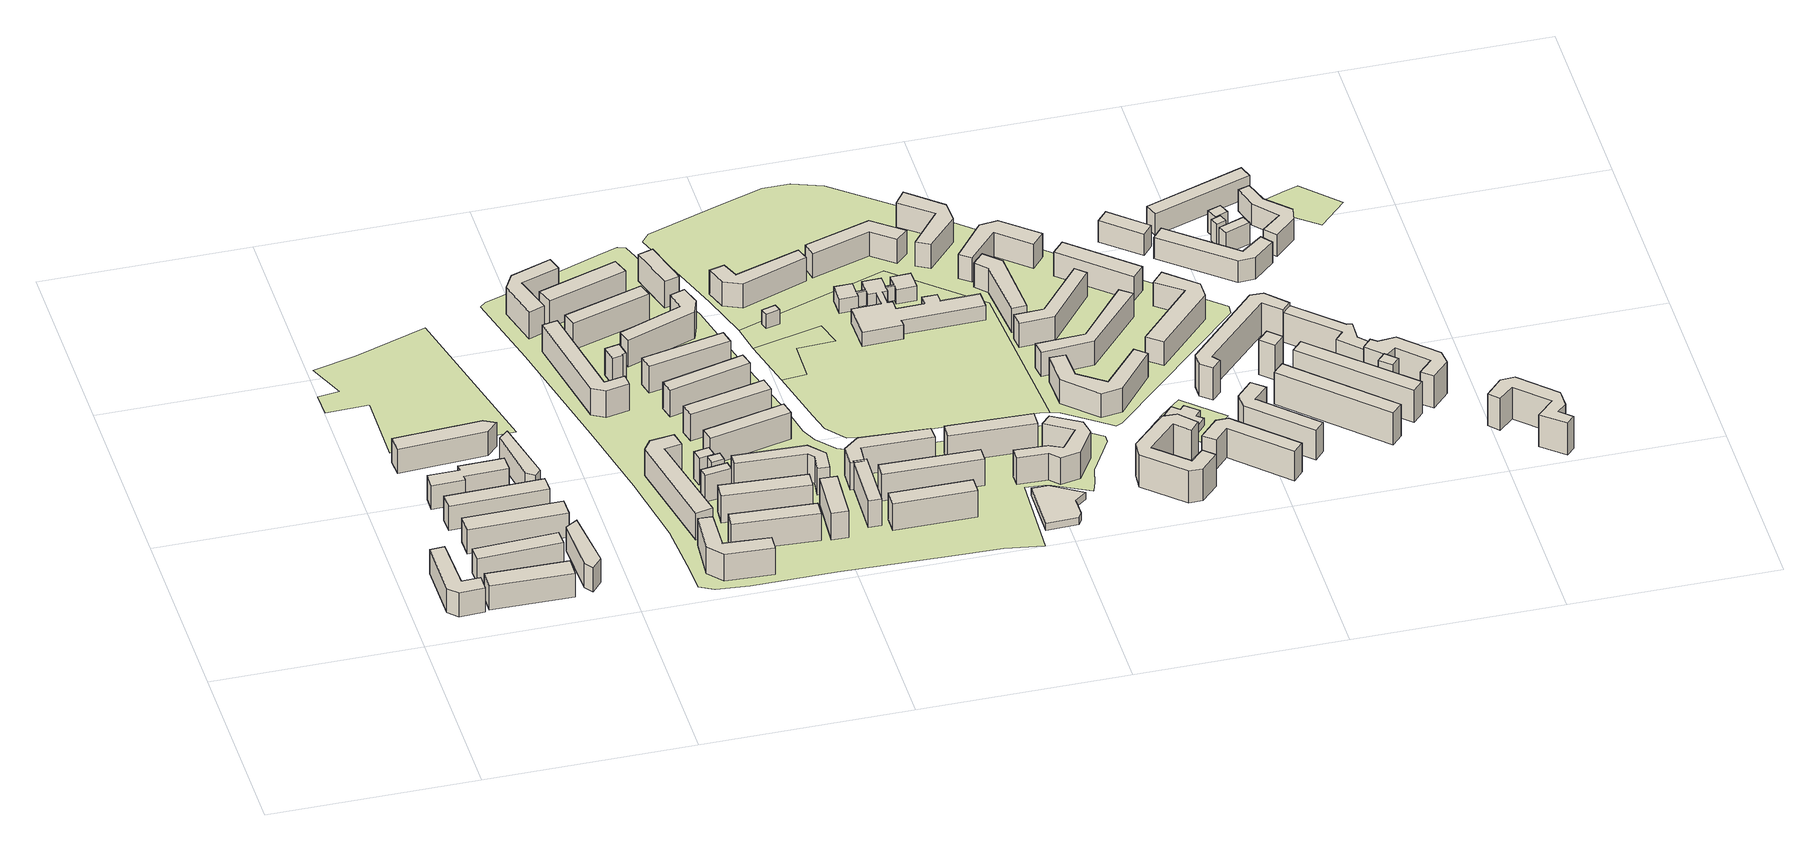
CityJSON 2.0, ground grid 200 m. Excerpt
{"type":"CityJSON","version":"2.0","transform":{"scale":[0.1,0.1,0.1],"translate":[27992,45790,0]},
"CityObjects":{
"building1":{"type":"Building","attributes":{"class":"1000","function":"1000","usage":"1000","roofType":"1000","measuredHeight":27,"storeysAboveGround":9,"storeysBelowGround":0,"landuse":"residential"},"geometry":[{"type":"Solid","lod":"1","boundaries":[[[[0,1,2,3]],[[3,2,4,5]],[[5,4,6,7]],[[7,6,8,9]],[[9,8,10,11]],[[11,10,12,13]],[[13,12,1,0]],[[3,5,7,9,11,13,0]],[[1,12,10,8,6,4,2]]]]}]},
"building2":{"type":"Building","attributes":{"class":"1000","function":"1000","usage":"1000","roofType":"1000","measuredHeight":27,"storeysAboveGround":9,"storeysBelowGround":0,"landuse":"residential"},"geometry":[{"type":"Solid","lod":"1","boundaries":[[[[14,15,16,17]],[[17,16,18,19]],[[19,18,20,21]],[[21,20,15,14]],[[17,19,21,14]],[[15,20,18,16]]]]}]},
"building3":{"type":"Building","attributes":{"class":"1000","function":"1000","usage":"1000","roofType":"1000","measuredHeight":27,"storeysAboveGround":9,"storeysBelowGround":0,"landuse":"residential"},"geometry":[{"type":"Solid","lod":"1","boundaries":[[[[22,23,24,25]],[[25,24,26,27]],[[27,26,28,29]],[[29,28,23,22]],[[25,27,29,22]],[[23,28,26,24]]]]}]},
"building4":{"type":"Building","attributes":{"class":"1000","function":"1000","usage":"1000","roofType":"1000","measuredHeight":27,"storeysAboveGround":9,"storeysBelowGround":0,"landuse":"residential"},"geometry":[{"type":"Solid","lod":"1","boundaries":[[[[30,31,32,33]],[[33,32,34,35]],[[35,34,36,37]],[[37,36,38,39]],[[39,38,40,41]],[[41,40,42,43]],[[43,42,44,45]],[[45,44,31,30]],[[33,35,37,39,41,43,45,30]],[[31,44,42,40,38,36,34,32]]]]}]},
"building5":{"type":"Building","attributes":{"class":"1000","function":"1000","usage":"1000","roofType":"1000","measuredHeight":27,"storeysAboveGround":9,"storeysBelowGround":0,"landuse":"residential"},"geometry":[{"type":"Solid","lod":"1","boundaries":[[[[46,47,48,49]],[[49,48,50,51]],[[51,50,52,53]],[[53,52,47,46]],[[49,51,53,46]],[[47,52,50,48]]]]}]},
"building6":{"type":"Building","attributes":{"class":"1000","function":"1000","usage":"1000","roofType":"1000","measuredHeight":27,"storeysAboveGround":9,"storeysBelowGround":0,"landuse":"residential"},"geometry":[{"type":"Solid","lod":"1","boundaries":[[[[54,55,56,57]],[[57,56,58,59]],[[59,58,60,61]],[[61,60,55,54]],[[57,59,61,54]],[[55,60,58,56]]]]}]},
"building7":{"type":"Building","attributes":{"class":"1000","function":"1000","usage":"1000","roofType":"1000","measuredHeight":27,"storeysAboveGround":9,"storeysBelowGround":0,"landuse":"residential"},"geometry":[{"type":"Solid","lod":"1","boundaries":[[[[62,63,64,65]],[[65,64,66,67]],[[67,66,68,69]],[[69,68,70,71]],[[71,70,63,62]],[[65,67,69,71,62]],[[63,70,68,66,64]]]]}]},
"building8":{"type":"Building","attributes":{"class":"1000","function":"1000","usage":"1000","roofType":"1000","measuredHeight":27,"storeysAboveGround":9,"storeysBelowGround":0,"landuse":"residential"},"geometry":[{"type":"Solid","lod":"1","boundaries":[[[[72,73,74,75]],[[75,74,76,77]],[[77,76,78,79]],[[79,78,80,81]],[[81,80,73,72]],[[75,77,79,81,72]],[[73,80,78,76,74]]]]}]},
"building9":{"type":"Building","attributes":{"class":"1000","function":"1000","usage":"1000","roofType":"1000","measuredHeight":27,"storeysAboveGround":9,"storeysBelowGround":0,"landuse":"residential"},"geometry":[{"type":"Solid","lod":"1","boundaries":[[[[82,83,84,85]],[[85,84,86,87]],[[87,86,88,89]],[[89,88,90,91]],[[91,90,83,82]],[[85,87,89,91,82]],[[83,90,88,86,84]]]]}]},
"building10":{"type":"Building","attributes":{"class":"1000","function":"1000","usage":"1000","roofType":"1000","measuredHeight":30,"storeysAboveGround":10,"storeysBelowGround":0,"landuse":"residential"},"geometry":[{"type":"Solid","lod":"1","boundaries":[[[[92,93,94,95]],[[95,94,96,97]],[[97,96,98,99]],[[99,98,100,101]],[[101,100,102,103]],[[103,102,104,105]],[[105,104,93,92]],[[95,97,99,101,103,105,92]],[[93,104,102,100,98,96,94]]]]}]},
"building11":{"type":"Building","attributes":{"class":"1000","function":"1000","usage":"1000","roofType":"1000","measuredHeight":30,"storeysAboveGround":10,"storeysBelowGround":0,"landuse":"residential"},"geometry":[{"type":"Solid","lod":"1","boundaries":[[[[106,107,108,109]],[[109,108,110,111]],[[111,110,112,113]],[[113,112,114,115]],[[115,114,116,117]],[[117,116,118,119]],[[119,118,107,106]],[[109,111,113,115,117,119,106]],[[107,118,116,114,112,110,108]]]]}]},
"building12":{"type":"Building","attributes":{"class":"1000","function":"1000","usage":"1000","roofType":"1000","measuredHeight":30,"storeysAboveGround":10,"storeysBelowGround":0,"landuse":"residential"},"geometry":[{"type":"Solid","lod":"1","boundaries":[[[[120,121,122,123]],[[123,122,124,125]],[[125,124,126,127]],[[127,126,128,129]],[[129,128,130,131]],[[131,130,132,133]],[[133,132,121,120]],[[123,125,127,129,131,133,120]],[[121,132,130,128,126,124,122]]]]}]},
"building13":{"type":"Building","attributes":{"class":"1000","function":"1000","usage":"1000","roofType":"1000","measuredHeight":30,"storeysAboveGround":10,"storeysBelowGround":0,"landuse":"residential"},"geometry":[{"type":"Solid","lod":"1","boundaries":[[[[134,135,136,137]],[[137,136,138,139]],[[139,138,140,141]],[[141,140,135,134]],[[137,139,141,134]],[[135,140,138,136]]]]}]},
"building14":{"type":"Building","attributes":{"class":"1000","function":"1000","usage":"1000","roofType":"1000","measuredHeight":30,"storeysAboveGround":10,"storeysBelowGround":0,"landuse":"residential"},"geometry":[{"type":"Solid","lod":"1","boundaries":[[[[142,143,144,145]],[[145,144,146,147]],[[147,146,148,149]],[[149,148,150,151]],[[151,150,152,153]],[[153,152,154,155]],[[155,154,143,142]],[[145,147,149,151,153,155,142]],[[143,154,152,150,148,146,144]]]]}]},
"building15":{"type":"Building","attributes":{"class":"1000","function":"1000","usage":"1000","roofType":"1000","measuredHeight":30,"storeysAboveGround":10,"storeysBelowGround":0,"landuse":"residential"},"geometry":[{"type":"Solid","lod":"1","boundaries":[[[[156,157,158,159]],[[159,158,160,161]],[[161,160,162,163]],[[163,162,157,156]],[[159,161,163,156]],[[157,162,160,158]]]]}]},
"building16":{"type":"Building","attributes":{"class":"1000","function":"1000","usage":"1000","roofType":"1000","measuredHeight":30,"storeysAboveGround":10,"storeysBelowGround":0,"landuse":"residential"},"geometry":[{"type":"Solid","lod":"1","boundaries":[[[[164,165,166,167]],[[167,166,168,169]],[[169,168,170,171]],[[171,170,165,164]],[[167,169,171,164]],[[165,170,168,166]]]]}]},
"building17":{"type":"Building","attributes":{"class":"1000","function":"1000","usage":"1000","roofType":"1000","measuredHeight":30,"storeysAboveGround":10,"storeysBelowGround":0,"landuse":"residential"},"geometry":[{"type":"Solid","lod":"1","boundaries":[[[[172,173,174,175]],[[175,174,176,177]],[[177,176,178,179]],[[179,178,173,172]],[[175,177,179,172]],[[173,178,176,174]]]]}]},
"building18":{"type":"Building","attributes":{"class":"1000","function":"1000","usage":"1000","roofType":"1000","measuredHeight":30,"storeysAboveGround":10,"storeysBelowGround":0,"landuse":"residential"},"geometry":[{"type":"Solid","lod":"1","boundaries":[[[[180,181,182,183]],[[183,182,184,185]],[[185,184,186,187]],[[187,186,188,189]],[[189,188,190,191]],[[191,190,181,180]],[[183,185,187,189,191,180]],[[181,190,188,186,184,182]]]]}]},
"building19":{"type":"Building","attributes":{"class":"1000","function":"1000","usage":"1000","roofType":"1000","measuredHeight":30,"storeysAboveGround":10,"storeysBelowGround":0,"landuse":"residential"},"geometry":[{"type":"Solid","lod":"1","boundaries":[[[[192,193,194,195]],[[195,194,196,197]],[[197,196,198,199]],[[199,198,193,192]],[[195,197,199,192]],[[193,198,196,194]]]]}]},
"building20":{"type":"Building","attributes":{"class":"1000","function":"1000","usage":"1000","roofType":"1000","measuredHeight":30,"storeysAboveGround":10,"storeysBelowGround":0,"landuse":"residential"},"geometry":[{"type":"Solid","lod":"1","boundaries":[[[[200,201,202,203]],[[203,202,204,205]],[[205,204,206,207]],[[207,206,201,200]],[[203,205,207,200]],[[201,206,204,202]]]]}]},
"building21":{"type":"Building","attributes":{"class":"1000","function":"1000","usage":"1000","roofType":"1000","measuredHeight":30,"storeysAboveGround":10,"storeysBelowGround":0,"landuse":"residential"},"geometry":[{"type":"Solid","lod":"1","boundaries":[[[[208,209,210,211]],[[211,210,212,213]],[[213,212,214,215]],[[215,214,209,208]],[[211,213,215,208]],[[209,214,212,210]]]]}]},
"building22":{"type":"Building","attributes":{"class":"1000","function":"1000","usage":"1000","roofType":"1000","measuredHeight":30,"storeysAboveGround":10,"storeysBelowGround":0,"landuse":"residential"},"geometry":[{"type":"Solid","lod":"1","boundaries":[[[[216,217,218,219]],[[219,218,220,221]],[[221,220,222,223]],[[223,222,224,225]],[[225,224,226,227]],[[227,226,228,229]],[[229,228,230,231]],[[231,230,217,216]],[[219,221,223,225,227,229,231,216]],[[217,230,228,226,224,222,220,218]]]]}]},
"building23":{"type":"Building","attributes":{"class":"1000","function":"1000","usage":"1000","roofType":"1000","measuredHeight":30,"storeysAboveGround":10,"storeysBelowGround":0,"landuse":"residential"},"geometry":[{"type":"Solid","lod":"1","boundaries":[[[[232,233,234,235]],[[235,234,236,237]],[[237,236,238,239]],[[239,238,233,232]],[[235,237,239,232]],[[233,238,236,234]]]]}]},
"building24":{"type":"Building","attributes":{"class":"1000","function":"1000","usage":"1000","roofType":"1000","measuredHeight":30,"storeysAboveGround":10,"storeysBelowGround":0,"landuse":"residential"},"geometry":[{"type":"Solid","lod":"1","boundaries":[[[[240,241,242,243]],[[243,242,244,245]],[[245,244,246,247]],[[247,246,241,240]],[[243,245,247,240]],[[241,246,244,242]]]]}]},
"building25":{"type":"Building","attributes":{"class":"1000","function":"1000","usage":"1000","roofType":"1000","measuredHeight":30,"storeysAboveGround":10,"storeysBelowGround":0,"landuse":"residential"},"geometry":[{"type":"Solid","lod":"1","boundaries":[[[[248,249,250,251]],[[251,250,252,253]],[[253,252,254,255]],[[255,254,249,248]],[[251,253,255,248]],[[249,254,252,250]]]]}]},
"building26":{"type":"Building","attributes":{"class":"1000","function":"1000","usage":"1000","roofType":"1000","measuredHeight":30,"storeysAboveGround":10,"storeysBelowGround":0,"landuse":"residential"},"geometry":[{"type":"Solid","lod":"1","boundaries":[[[[256,257,258,259]],[[259,258,260,261]],[[261,260,262,263]],[[263,262,257,256]],[[259,261,263,256]],[[257,262,260,258]]]]}]},
"building27":{"type":"Building","attributes":{"class":"1000","function":"1000","usage":"1000","roofType":"1000","measuredHeight":30,"storeysAboveGround":10,"storeysBelowGround":0,"landuse":"residential"},"geometry":[{"type":"Solid","lod":"1","boundaries":[[[[264,265,266,267]],[[267,266,268,269]],[[269,268,270,271]],[[271,270,265,264]],[[267,269,271,264]],[[265,270,268,266]]]]}]},
"building28":{"type":"Building","attributes":{"class":"1000","function":"1000","usage":"1000","roofType":"1000","measuredHeight":30,"storeysAboveGround":10,"storeysBelowGround":0,"landuse":"residential"},"geometry":[{"type":"Solid","lod":"1","boundaries":[[[[272,273,274,275]],[[275,274,276,277]],[[277,276,278,279]],[[279,278,280,281]],[[281,280,282,283]],[[283,282,284,285]],[[285,284,273,272]],[[275,277,279,281,283,285,272]],[[273,284,282,280,278,276,274]]]]}]},
"building29":{"type":"Building","attributes":{"class":"1000","function":"1000","usage":"1000","roofType":"1000","measuredHeight":30,"storeysAboveGround":10,"storeysBelowGround":0,"landuse":"residential"},"geometry":[{"type":"Solid","lod":"1","boundaries":[[[[286,287,288,289]],[[289,288,290,291]],[[291,290,292,293]],[[293,292,287,286]],[[289,291,293,286]],[[287,292,290,288]]]]}]},
"building30":{"type":"Building","attributes":{"class":"1000","function":"1000","usage":"1000","roofType":"1000","measuredHeight":30,"storeysAboveGround":10,"storeysBelowGround":0,"landuse":"residential"},"geometry":[{"type":"Solid","lod":"1","boundaries":[[[[294,295,296,297]],[[297,296,298,299]],[[299,298,300,301]],[[301,300,295,294]],[[297,299,301,294]],[[295,300,298,296]]]]}]},
"building31":{"type":"Building","attributes":{"class":"1000","function":"1000","usage":"1000","roofType":"1000","measuredHeight":30,"storeysAboveGround":10,"storeysBelowGround":0,"landuse":"residential"},"geometry":[{"type":"Solid","lod":"1","boundaries":[[[[302,303,304,305]],[[305,304,306,307]],[[307,306,308,309]],[[309,308,303,302]],[[305,307,309,302]],[[303,308,306,304]]]]}]},
"building32":{"type":"Building","attributes":{"class":"1000","function":"1000","usage":"1000","roofType":"1000","measuredHeight":30,"storeysAboveGround":10,"storeysBelowGround":0,"landuse":"residential"},"geometry":[{"type":"Solid","lod":"1","boundaries":[[[[310,311,312,313]],[[313,312,314,315]],[[315,314,316,317]],[[317,316,318,319]],[[319,318,320,321]],[[321,320,322,323]],[[323,322,311,310]],[[313,315,317,319,321,323,310]],[[311,322,320,318,316,314,312]]]]}]},
"building33":{"type":"Building","attributes":{"class":"1000","function":"1000","usage":"1000","roofType":"1000","measuredHeight":30,"storeysAboveGround":10,"storeysBelowGround":0,"landuse":"residential"},"geometry":[{"type":"Solid","lod":"1","boundaries":[[[[324,325,326,327]],[[327,326,328,329]],[[329,328,330,331]],[[331,330,325,324]],[[327,329,331,324]],[[325,330,328,326]]]]}]},
"building34":{"type":"Building","attributes":{"class":"1100","function":"2070","usage":"2070","roofType":"1000","measuredHeight":16,"storeysAboveGround":4,"storeysBelowGround":0,"landuse":"education"},"geometry":[{"type":"Solid","lod":"1","boundaries":[[[[332,333,334,335]],[[335,334,336,337]],[[337,336,338,339]],[[339,338,333,332]],[[335,337,339,332]],[[333,338,336,334]]]]}]},
"building35":{"type":"Building","attributes":{"class":"1000","function":"1000","usage":"1000","roofType":"1000","measuredHeight":27,"storeysAboveGround":9,"storeysBelowGround":0,"landuse":"residential"},"geometry":[{"type":"Solid","lod":"1","boundaries":[[[[340,341,342,343]],[[343,342,344,345]],[[345,344,346,347]],[[347,346,348,349]],[[349,348,350,351]],[[351,350,352,353]],[[353,352,341,340]],[[343,345,347,349,351,353,340]],[[341,352,350,348,346,344,342]]]]}]},
"building36":{"type":"Building","attributes":{"class":"1000","function":"1000","usage":"1000","roofType":"1000","measuredHeight":30,"storeysAboveGround":10,"storeysBelowGround":0,"landuse":"residential"},"geometry":[{"type":"Solid","lod":"1","boundaries":[[[[354,355,356,357]],[[357,356,358,359]],[[359,358,360,361]],[[361,360,355,354]],[[357,359,361,354]],[[355,360,358,356]]]]}]},
"building37":{"type":"Building","attributes":{"class":"1020","function":"2700","usage":"2700","roofType":"1000","measuredHeight":8,"storeysAboveGround":2,"storeysBelowGround":0,"amenity":"community_centre","landuse":"civic"},"geometry":[{"type":"Solid","lod":"1","boundaries":[[[[362,363,364,365]],[[365,364,366,367]],[[367,366,368,369]],[[369,368,370,371]],[[371,370,372,373]],[[373,372,374,375]],[[375,374,363,362]],[[365,367,369,371,373,375,362]],[[363,374,372,370,368,366,364]]]]}]},
"building38":{"type":"Building","attributes":{"class":"1000","function":"1000","usage":"1000","roofType":"1000","measuredHeight":30,"storeysAboveGround":10,"storeysBelowGround":0,"landuse":"residential"},"geometry":[{"type":"Solid","lod":"1","boundaries":[[[[376,377,378,379]],[[379,378,380,381]],[[381,380,382,383]],[[383,382,384,385]],[[385,384,386,387]],[[387,386,388,389]],[[389,388,390,391]],[[391,390,392,393]],[[393,392,394,395]],[[395,394,396,397]],[[397,396,398,399]],[[399,398,377,376]],[[379,381,383,385,387,389,391,393,395,397,399,376]],[[377,398,396,394,392,390,388,386,384,382,380,378]]]]}]},
"building39":{"type":"Building","attributes":{"class":"1000","function":"1000","usage":"1000","roofType":"1000","measuredHeight":27,"storeysAboveGround":9,"storeysBelowGround":0,"landuse":"residential"},"geometry":[{"type":"Solid","lod":"1","boundaries":[[[[400,401,402,403]],[[403,402,404,405]],[[405,404,406,407]],[[407,406,408,409]],[[409,408,410,411]],[[411,410,401,400]],[[403,405,407,409,411,400]],[[401,410,408,406,404,402]]]]}]},
"building40":{"type":"Building","attributes":{"class":"1100","function":"2070","usage":"2070","roofType":"1000","measuredHeight":16,"storeysAboveGround":4,"storeysBelowGround":0,"landuse":"education"},"geometry":[{"type":"Solid","lod":"1","boundaries":[[[[412,413,414,415]],[[415,414,416,417]],[[417,416,418,419]],[[419,418,420,421]],[[421,420,422,423]],[[423,422,424,425]],[[425,424,426,427]],[[427,426,428,429]],[[429,428,430,431]],[[431,430,432,433]],[[433,432,434,435]],[[435,434,436,437]],[[437,436,438,439]],[[439,438,440,441]],[[441,440,442,443]],[[443,442,444,445]],[[445,444,446,447]],[[447,446,448,449]],[[449,448,450,451]],[[451,450,452,453]],[[453,452,454,455]],[[455,454,456,457]],[[457,456,458,459]],[[459,458,460,461]],[[461,460,462,463]],[[463,462,464,465]],[[465,464,466,467]],[[467,466,468,469]],[[469,468,470,471]],[[471,470,472,473]],[[473,472,474,475]],[[475,474,476,477]],[[477,476,478,479]],[[479,478,480,481]],[[481,480,482,483]],[[483,482,413,412]],[[415,417,419,421,423,425,427,429,431,433,435,437,439,441,443,445,447,449,451,453,455,457,459,461,463,465,467,469,471,473,475,477,479,481,483,412]],[[413,482,480,478,476,474,472,470,468,466,464,462,460,458,456,454,452,450,448,446,444,442,440,438,436,434,432,430,428,426,424,422,420,418,416,414]]]]}]},
"building41":{"type":"Building","attributes":{"class":"1000","function":"1000","usage":"1000","roofType":"1000","measuredHeight":27,"storeysAboveGround":9,"storeysBelowGround":0,"landuse":"residential"},"geometry":[{"type":"Solid","lod":"1","boundaries":[[[[484,485,486,487]],[[487,486,488,489]],[[489,488,490,491]],[[491,490,492,493]],[[493,492,494,495]],[[495,494,496,497]],[[497,496,485,484]],[[487,489,491,493,495,497,484]],[[485,496,494,492,490,488,486]]]]}]},
"building42":{"type":"Building","attributes":{"class":"1000","function":"1000","usage":"1000","roofType":"1000","measuredHeight":27,"storeysAboveGround":9,"storeysBelowGround":0,"landuse":"residential"},"geometry":[{"type":"Solid","lod":"1","boundaries":[[[[498,499,500,501]],[[501,500,502,503]],[[503,502,504,505]],[[505,504,506,507]],[[507,506,508,509]],[[509,508,499,498]],[[501,503,505,507,509,498]],[[499,508,506,504,502,500]]]]}]},
"building43":{"type":"Building","attributes":{"class":"1000","function":"1000","usage":"1000","roofType":"1000","measuredHeight":36,"storeysAboveGround":12,"storeysBelowGround":0,"landuse":"residential"},"geometry":[{"type":"Solid","lod":"1","boundaries":[[[[510,511,512,513]],[[513,512,514,515]],[[515,514,516,517]],[[517,516,518,519]],[[519,518,520,521]],[[521,520,522,523]],[[523,522,524,525]],[[525,524,526,527]],[[527,526,528,529]],[[529,528,530,531]],[[531,530,532,533]],[[533,532,534,535]],[[535,534,511,510]],[[513,515,517,519,521,523,525,527,529,531,533,535,510]],[[511,534,532,530,528,526,524,522,520,518,516,514,512]]]]}]},
"building44":{"type":"Building","attributes":{"class":"1000","function":"1000","usage":"1000","roofType":"1000","measuredHeight":27,"storeysAboveGround":9,"storeysBelowGround":0,"landuse":"residential"},"geometry":[{"type":"Solid","lod":"1","boundaries":[[[[536,537,538,539]],[[539,538,540,541]],[[541,540,542,543]],[[543,542,544,545]],[[545,544,546,547]],[[547,546,548,549]],[[549,548,550,551]],[[551,550,552,553]],[[553,552,537,536]],[[539,541,543,545,547,549,551,553,536]],[[537,552,550,548,546,544,542,540,538]]]]}]},
"building45":{"type":"Building","attributes":{"class":"1000","function":"1000","usage":"1000","roofType":"1000","measuredHeight":27,"storeysAboveGround":9,"storeysBelowGround":0,"landuse":"residential"},"geometry":[{"type":"Solid","lod":"1","boundaries":[[[[554,555,556,557]],[[557,556,558,559]],[[559,558,560,561]],[[561,560,562,563]],[[563,562,564,565]],[[565,564,555,554]],[[557,559,561,563,565,554]],[[555,564,562,560,558,556]]]]}]},
"building46":{"type":"Building","attributes":{"class":"1000","function":"1000","usage":"1000","roofType":"1000","measuredHeight":27,"storeysAboveGround":9,"storeysBelowGround":0,"landuse":"residential"},"geometry":[{"type":"Solid","lod":"1","boundaries":[[[[566,567,568,569]],[[569,568,570,571]],[[571,570,572,573]],[[573,572,574,575]],[[575,574,576,577]],[[577,576,578,579]],[[579,578,567,566]],[[569,571,573,575,577,579,566]],[[567,578,576,574,572,570,568]]]]}]},
"building47":{"type":"Building","attributes":{"class":"1000","function":"1000","usage":"1000","roofType":"1000","measuredHeight":27,"storeysAboveGround":9,"storeysBelowGround":0,"landuse":"residential"},"geometry":[{"type":"Solid","lod":"1","boundaries":[[[[580,581,582,583]],[[583,582,584,585]],[[585,584,586,587]],[[587,586,588,589]],[[589,588,590,591]],[[591,590,581,580]],[[583,585,587,589,591,580]],[[581,590,588,586,584,582]]]]}]},
"building48":{"type":"Building","attributes":{"class":"1170","function":"2700","usage":"2700","roofType":"1000","measuredHeight":8,"storeysAboveGround":2,"storeysBelowGround":0,"amenity":"fuel","landuse":"transport"},"geometry":[{"type":"Solid","lod":"1","boundaries":[[[[592,593,594,595]],[[595,594,596,597]],[[597,596,598,599]],[[599,598,600,601]],[[601,600,602,603]],[[603,602,604,605]],[[605,604,606,607]],[[607,606,593,592]],[[595,597,599,601,603,605,607,592]],[[593,606,604,602,600,598,596,594]]]]}]},
"building49":{"type":"Building","attributes":{"class":"1000","function":"1000","usage":"1000","roofType":"1000","measuredHeight":33,"storeysAboveGround":11,"storeysBelowGround":0,"landuse":"residential"},"geometry":[{"type":"Solid","lod":"1","boundaries":[[[[608,609,610,611]],[[611,610,612,613]],[[613,612,614,615]],[[615,614,616,617]],[[617,616,618,619]],[[619,618,620,621]],[[621,620,609,608]],[[611,613,615,617,619,621,608]],[[609,620,618,616,614,612,610]]]]}]},
"building50":{"type":"Building","attributes":{"class":"1000","function":"1000","usage":"1000","roofType":"1000","measuredHeight":27,"storeysAboveGround":9,"storeysBelowGround":0,"landuse":"residential"},"geometry":[{"type":"Solid","lod":"1","boundaries":[[[[622,623,624,625]],[[625,624,626,627]],[[627,626,628,629]],[[629,628,623,622]],[[625,627,629,622]],[[623,628,626,624]]]]}]},
"building51":{"type":"Building","attributes":{"class":"1000","function":"1000","usage":"1000","roofType":"1000","measuredHeight":27,"storeysAboveGround":9,"storeysBelowGround":0,"landuse":"residential"},"geometry":[{"type":"Solid","lod":"1","boundaries":[[[[630,631,632,633]],[[633,632,634,635]],[[635,634,636,637]],[[637,636,638,639]],[[639,638,640,641]],[[641,640,642,643]],[[643,642,631,630]],[[633,635,637,639,641,643,630]],[[631,642,640,638,636,634,632]]]]}]},
"building52":{"type":"Building","attributes":{"class":"1000","function":"1000","usage":"1000","roofType":"1000","measuredHeight":33,"storeysAboveGround":11,"storeysBelowGround":0,"landuse":"residential"},"geometry":[{"type":"Solid","lod":"1","boundaries":[[[[644,645,646,647]],[[647,646,648,649]],[[649,648,650,651]],[[651,650,652,653]],[[653,652,654,655]],[[655,654,656,657]],[[657,656,645,644]],[[647,649,651,653,655,657,644]],[[645,656,654,652,650,648,646]]]]}]},
"building53":{"type":"Building","attributes":{"class":"1000","function":"1000","usage":"1000","roofType":"1000","measuredHeight":24,"storeysAboveGround":8,"storeysBelowGround":0,"landuse":"residential"},"geometry":[{"type":"Solid","lod":"1","boundaries":[[[[658,659,660,661]],[[661,660,662,663]],[[663,662,664,665]],[[665,664,659,658]],[[661,663,665,658]],[[659,664,662,660]]]]}]},
"building54":{"type":"Building","attributes":{"class":"1000","function":"1000","usage":"1000","roofType":"1000","measuredHeight":36,"storeysAboveGround":12,"storeysBelowGround":0,"landuse":"residential"},"geometry":[{"type":"Solid","lod":"1","boundaries":[[[[666,667,668,669]],[[669,668,670,671]],[[671,670,672,673]],[[673,672,674,675]],[[675,674,676,677]],[[677,676,678,679]],[[679,678,680,681]],[[681,680,682,683]],[[683,682,684,685]],[[685,684,667,666]],[[669,671,673,675,677,679,681,683,685,666]],[[667,684,682,680,678,676,674,672,670,668]]]]}]},
"building55":{"type":"Building","attributes":{"class":"1000","function":"1000","usage":"1000","roofType":"1000","measuredHeight":39,"storeysAboveGround":13,"storeysBelowGround":0,"landuse":"residential"},"geometry":[{"type":"Solid","lod":"1","boundaries":[[[[686,687,688,689]],[[689,688,690,691]],[[691,690,692,693]],[[693,692,687,686]],[[689,691,693,686]],[[687,692,690,688]]]]}]},
"building56":{"type":"Building","attributes":{"class":"1000","function":"1000","usage":"1000","roofType":"1000","measuredHeight":36,"storeysAboveGround":12,"storeysBelowGround":0,"landuse":"residential"},"geometry":[{"type":"Solid","lod":"1","boundaries":[[[[694,695,696,697]],[[697,696,698,699]],[[699,698,700,701]],[[701,700,695,694]],[[697,699,701,694]],[[695,700,698,696]]]]}]},
"building57":{"type":"Building","attributes":{"class":"1000","function":"1000","usage":"1000","roofType":"1000","measuredHeight":24,"storeysAboveGround":8,"storeysBelowGround":0,"landuse":"residential"},"geometry":[{"type":"Solid","lod":"1","boundaries":[[[[702,703,704,705]],[[705,704,706,707]],[[707,706,708,709]],[[709,708,710,711]],[[711,710,712,713]],[[713,712,714,715]],[[715,714,703,702]],[[705,707,709,711,713,715,702]],[[703,714,712,710,708,706,704]]]]}]},
"building58":{"type":"Building","attributes":{"class":"1000","function":"1000","usage":"1000","roofType":"1000","measuredHeight":36,"storeysAboveGround":12,"storeysBelowGround":0,"landuse":"residential"},"geometry":[{"type":"Solid","lod":"1","boundaries":[[[[716,717,718,719]],[[719,718,720,721]],[[721,720,722,723]],[[723,722,717,716]],[[719,721,723,716]],[[717,722,720,718]]]]}]},
"building59":{"type":"Building","attributes":{"class":"1000","function":"1000","usage":"1000","roofType":"1000","measuredHeight":33,"storeysAboveGround":11,"storeysBelowGround":0,"landuse":"residential"},"geometry":[{"type":"Solid","lod":"1","boundaries":[[[[724,725,726,727]],[[727,726,728,729]],[[729,728,730,731]],[[731,730,732,733]],[[733,732,734,735]],[[735,734,736,679]],[[679,736,737,677]],[[677,737,738,739]],[[739,738,725,724]],[[727,729,731,733,735,679,677,739,724]],[[725,738,737,736,734,732,730,728,726]]]]}]},
"building60":{"type":"Building","attributes":{"class":"1000","function":"1000","usage":"1000","roofType":"1000","measuredHeight":24,"storeysAboveGround":8,"storeysBelowGround":0,"landuse":"residential"},"geometry":[{"type":"Solid","lod":"1","boundaries":[[[[740,741,742,743]],[[743,742,744,745]],[[745,744,746,747]],[[747,746,741,740]],[[743,745,747,740]],[[741,746,744,742]]]]}]},
"building61":{"type":"Building","attributes":{"class":"1000","function":"1000","usage":"1000","roofType":"1000","measuredHeight":24,"storeysAboveGround":8,"storeysBelowGround":0,"landuse":"residential"},"geometry":[{"type":"Solid","lod":"1","boundaries":[[[[748,749,750,751]],[[751,750,752,753]],[[753,752,754,755]],[[755,754,749,748]],[[751,753,755,748]],[[749,754,752,750]]]]}]},
"building62":{"type":"Building","attributes":{"class":"1000","function":"1000","usage":"1000","roofType":"1000","measuredHeight":24,"storeysAboveGround":8,"storeysBelowGround":0,"landuse":"residential"},"geometry":[{"type":"Solid","lod":"1","boundaries":[[[[756,757,758,759]],[[759,758,760,761]],[[761,760,762,763]],[[763,762,757,756]],[[759,761,763,756]],[[757,762,760,758]]]]}]},
"building63":{"type":"Building","attributes":{"class":"1000","function":"1000","usage":"1000","roofType":"1000","measuredHeight":24,"storeysAboveGround":8,"storeysBelowGround":0,"landuse":"residential"},"geometry":[{"type":"Solid","lod":"1","boundaries":[[[[764,765,766,767]],[[767,766,768,769]],[[769,768,770,771]],[[771,770,765,764]],[[767,769,771,764]],[[765,770,768,766]]]]}]},
"building64":{"type":"Building","attributes":{"class":"1000","function":"1000","usage":"1000","roofType":"1000","measuredHeight":39,"storeysAboveGround":13,"storeysBelowGround":0,"landuse":"residential"},"geometry":[{"type":"Solid","lod":"1","boundaries":[[[[772,773,774,775]],[[775,774,776,777]],[[777,776,778,779]],[[779,778,773,772]],[[775,777,779,772]],[[773,778,776,774]]]]}]},
"building65":{"type":"Building","attributes":{"class":"1000","function":"1000","usage":"1000","roofType":"1000","measuredHeight":36,"storeysAboveGround":12,"storeysBelowGround":0,"landuse":"residential"},"geometry":[{"type":"Solid","lod":"1","boundaries":[[[[780,781,782,783]],[[783,782,784,785]],[[785,784,786,787]],[[787,786,788,731]],[[731,788,789,729]],[[729,789,790,791]],[[791,790,792,793]],[[793,792,794,795]],[[795,794,796,797]],[[797,796,798,799]],[[799,798,781,780]],[[783,785,787,731,729,791,793,795,797,799,780]],[[781,798,796,794,792,790,789,788,786,784,782]]]]}]},
"building66":{"type":"Building","attributes":{"class":"1000","function":"1000","usage":"1000","roofType":"1000","measuredHeight":24,"storeysAboveGround":8,"storeysBelowGround":0,"landuse":"residential"},"geometry":[{"type":"Solid","lod":"1","boundaries":[[[[800,801,802,803]],[[803,802,804,805]],[[805,804,806,807]],[[807,806,808,809]],[[809,808,810,811]],[[811,810,812,813]],[[813,812,814,815]],[[815,814,816,817]],[[817,816,801,800]],[[803,805,807,809,811,813,815,817,800]],[[801,816,814,812,810,808,806,804,802]]]]}]},
"building67":{"type":"Building","attributes":{"class":"1000","function":"1000","usage":"1000","roofType":"1000","measuredHeight":36,"storeysAboveGround":12,"storeysBelowGround":0,"landuse":"residential"},"geometry":[{"type":"Solid","lod":"1","boundaries":[[[[818,819,820,821]],[[821,820,822,823]],[[823,822,824,825]],[[825,824,826,827]],[[827,826,828,829]],[[829,828,830,831]],[[831,830,832,833]],[[833,832,834,835]],[[835,834,836,837]],[[837,836,838,839]],[[839,838,840,841]],[[841,840,819,818]],[[821,823,825,827,829,831,833,835,837,839,841,818]],[[819,840,838,836,834,832,830,828,826,824,822,820]]]]}]},
"landuse1":{"type":"LandUse","attributes":{"function":"1040","plot_area":17384.5,"landuse":"education"},"geometry":[{"type":"MultiSurface","lod":"1","boundaries":[[[842,843,844,845,846,847,848,849,850]]]}]},
"landuse2":{"type":"LandUse","attributes":{"function":"1040","plot_ratio":2.8,"plot_area":114389.55,"landuse":"residential"},"geometry":[{"type":"MultiSurface","lod":"1","boundaries":[[[851,852,853,854,855,856,857,858,859,860,861,862,863,864,865,866,867,868,869,870,871,872,873,874,875,876,877,878,879,880,881,882,883,884,885,886,887,888,889,890]]]}]},
"landuse3":{"type":"LandUse","attributes":{"function":"1040","plot_area":2421.36,"landuse":"recreation_ground"},"geometry":[{"type":"MultiSurface","lod":"1","boundaries":[[[891,892,893,894,895,896]]]}]},
"landuse4":{"type":"LandUse","attributes":{"function":"1040","plot_area":40596.81,"landuse":"education"},"geometry":[{"type":"MultiSurface","lod":"1","boundaries":[[[897,891,896,895,894,893,892,898,899,900,901,902,903,904,905]]]}]},
"landuse5":{"type":"LandUse","attributes":{"function":"1040","plot_ratio":2.8,"plot_area":73171.71,"landuse":"residential"},"geometry":[{"type":"MultiSurface","lod":"1","boundaries":[[[906,907,897,905,904,903,908,909,910,911,912,913,914,915,916,917,918,919,920]]]}]},
"landuse6":{"type":"LandUse","attributes":{"function":"1040","plot_area":2349.48,"landuse":"transport"},"geometry":[{"type":"MultiSurface","lod":"1","boundaries":[[[921,922,923,924,925]]]}]},
"landuse7":{"type":"LandUse","attributes":{"function":"1040","plot_area":2219.06,"landuse":"place_of_worship"},"geometry":[{"type":"MultiSurface","lod":"1","boundaries":[[[926,927,928,929,930,931]]]}]}
},
"vertices":[
[313,1018,0],[313,1018,270],[453,1026,270],[453,1026,0],[468,505,270],[468,505,0],[651,511,270],[651,511,0],[650,348,270],[650,348,0],[405,339,270],[405,339,0],[316,428,270],[316,428,0],
[694,556,0],[694,556,270],[1482,543,270],[1482,543,0],[1479,354,270],[1479,354,0],[691,367,270],[691,367,0],
[682,931,0],[682,931,270],[1488,967,270],[1488,967,0],[1494,814,270],[1494,814,0],[689,778,270],[689,778,0],
[567,2064,0],[567,2064,270],[871,2067,270],[871,2067,0],[865,2126,270],[865,2126,0],[1295,2132,270],[1295,2132,0],[1298,1978,270],[1298,1978,0],[877,1964,270],[877,1964,0],[877,1916,270],[877,1916,0],[564,1908,270],[564,1908,0],
[708,1388,0],[708,1388,270],[1648,1395,270],[1648,1395,0],[1649,1212,270],[1649,1212,0],[709,1206,270],[709,1206,0],
[632,1735,0],[632,1735,270],[1569,1753,270],[1569,1753,0],[1572,1596,270],[1572,1596,0],[635,1578,270],[635,1578,0],
[396,2663,0],[396,2663,270],[1247,2708,270],[1247,2708,0],[1363,2648,270],[1363,2648,0],[1256,2539,270],[1256,2539,0],[409,2492,270],[409,2492,0],
[1575,1026,0],[1575,1026,270],[1689,1098,270],[1689,1098,0],[1755,499,270],[1755,499,0],[1656,386,270],[1656,386,0],[1593,472,270],[1593,472,0],
[1420,2509,0],[1420,2509,270],[1561,1878,270],[1561,1878,0],[1501,1816,270],[1501,1816,0],[1421,1872,270],[1421,1872,0],[1328,2426,270],[1328,2426,0],
[2728,810,0],[2728,810,300],[2865,801,300],[2865,801,0],[2850,404,300],[2850,404,0],[3296,374,300],[3296,374,0],[3290,217,300],[3290,217,0],[2826,244,300],[2826,244,0],[2696,389,300],[2696,389,0],
[2835,2040,0],[2835,2040,300],[2868,1889,300],[2868,1889,0],[2699,1860,300],[2699,1860,0],[2898,920,300],[2898,920,0],[2732,884,300],[2732,884,0],[2531,1904,300],[2531,1904,0],[2605,2008,300],[2605,2008,0],
[2104,3879,0],[2104,3879,300],[2251,3906,300],[2251,3906,0],[2426,2936,300],[2426,2936,0],[2627,2975,300],[2627,2975,0],[2638,2853,300],[2638,2853,0],[2412,2803,300],[2412,2803,0],[2290,2877,300],[2290,2877,0],
[2952,1394,0],[2952,1394,300],[2938,1488,300],[2938,1488,0],[3189,1524,300],[3189,1524,0],[3203,1430,300],[3203,1430,0],
[2193,4140,0],[2193,4140,300],[2038,4080,300],[2038,4080,0],[1932,4487,300],[1932,4487,0],[2020,4641,300],[2020,4641,0],[2415,4780,300],[2415,4780,0],[2456,4641,300],[2456,4641,0],[2082,4510,300],[2082,4510,0],
[2962,1644,0],[2962,1644,300],[2941,1754,300],[2941,1754,0],[3088,1782,300],[3088,1782,0],[3109,1672,300],[3109,1672,0],
[3056,1562,0],[3056,1562,300],[3041,1658,300],[3041,1658,0],[3161,1676,300],[3161,1676,0],[3176,1580,300],[3176,1580,0],
[3006,799,0],[3006,799,300],[3821,751,300],[3821,751,0],[3811,594,300],[3811,594,0],[2996,643,300],[2996,643,0],
[2558,3406,0],[2558,3406,300],[2695,3433,300],[2695,3433,0],[2723,3290,300],[2723,3290,0],[2684,3282,300],[2684,3282,0],[2687,3264,300],[2687,3264,0],[2589,3245,300],[2589,3245,0],
[3025,1230,0],[3025,1230,300],[3855,1178,300],[3855,1178,0],[3845,1015,300],[3845,1015,0],[3015,1066,300],[3015,1066,0],
[2203,4353,0],[2203,4353,300],[2970,4605,300],[2970,4605,0],[3023,4447,300],[3023,4447,0],[2255,4195,300],[2255,4195,0],
[2333,3963,0],[2333,3963,300],[3098,4203,300],[3098,4203,0],[3141,4067,300],[3141,4067,0],[2376,3827,300],[2376,3827,0],
[3250,1613,0],[3250,1613,300],[3945,1587,300],[3945,1587,0],[4080,1438,300],[4080,1438,0],[4059,1231,300],[4059,1231,0],[3944,1240,300],[3944,1240,0],[3963,1403,300],[3963,1403,0],[3916,1465,300],[3916,1465,0],[3245,1495,300],[3245,1495,0],
[3101,2035,0],[3101,2035,300],[3894,2222,300],[3894,2222,0],[3926,2085,300],[3926,2085,0],[3133,1898,300],[3133,1898,0],
[3021,2422,0],[3021,2422,300],[3812,2602,300],[3812,2602,0],[3844,2460,300],[3844,2460,0],[3054,2281,300],[3054,2281,0],
[2933,2800,0],[2933,2800,300],[3723,3001,300],[3723,3001,0],[3757,2869,300],[3757,2869,0],[2967,2669,300],[2967,2669,0],
[3667,3221,0],[3667,3221,300],[2872,3050,300],[2872,3050,0],[2842,3190,300],[2842,3190,0],[3636,3361,300],[3636,3361,0],
[3930,1094,0],[3930,1094,300],[4088,1086,300],[4088,1086,0],[4058,567,300],[4058,567,0],[3900,576,300],[3900,576,0],
[2751,3597,0],[2751,3597,300],[3363,3826,300],[3363,3826,0],[3319,4009,300],[3319,4009,0],[3462,4054,300],[3462,4054,0],[3522,3864,300],[3522,3864,0],[3469,3713,300],[3469,3713,0],[2790,3464,300],[2790,3464,0],
[4282,1265,0],[4282,1265,300],[4406,1261,300],[4406,1261,0],[4387,664,300],[4387,664,0],[4263,668,300],[4263,668,0],
[3194,4651,0],[3194,4651,300],[3338,4692,300],[3338,4692,0],[3464,4250,300],[3464,4250,0],[3320,4209,300],[3320,4209,0],
[5246,564,0],[5246,564,300],[4465,570,300],[4465,570,0],[4466,733,300],[4466,733,0],[5248,727,300],[5248,727,0],
[4378,1234,0],[4378,1234,300],[4247,1237,300],[4247,1237,0],[4254,1454,300],[4254,1454,0],[4406,1578,300],[4406,1578,0],[5071,1545,300],[5071,1545,0],[5077,1409,300],[5077,1409,0],[4393,1424,300],[4393,1424,0],
[5422,991,0],[5422,991,300],[4479,1010,300],[4479,1010,0],[4482,1153,300],[4482,1153,0],[5425,1134,300],[5425,1134,0],
[4121,3688,0],[4121,3688,160],[4099,3765,160],[4099,3765,0],[4232,3802,160],[4232,3802,0],[4254,3726,160],[4254,3726,0],
[3757,4303,0],[3757,4303,270],[3904,4341,270],[3904,4341,0],[3969,4181,270],[3969,4181,0],[4600,4386,270],[4600,4386,0],[4641,4264,270],[4641,4264,0],[4000,4033,270],[4000,4033,0],[3826,4107,270],[3826,4107,0],
[5194,1546,0],[5194,1546,300],[6015,1520,300],[6015,1520,0],[6010,1368,300],[6010,1368,0],[5189,1394,300],[5189,1394,0],
[5783,222,0],[5783,222,80],[5787,750,80],[5787,750,0],[5950,750,80],[5950,750,0],[6243,566,80],[6243,566,0],[6124,474,80],[6124,474,0],[6126,284,80],[6126,284,0],[6094,231,80],[6094,231,0],
[6139,1450,0],[6139,1450,300],[6409,1288,300],[6409,1288,0],[6438,1130,300],[6438,1130,0],[6274,869,300],[6274,869,0],[6083,831,300],[6083,831,0],[5996,923,300],[5996,923,0],[5705,932,300],[5705,932,0],[5702,1053,300],[5702,1053,0],[6020,1038,300],[6020,1038,0],[6148,976,300],[6148,976,0],[6308,1190,300],[6308,1190,0],[6050,1355,300],[6050,1355,0],
[4677,4442,0],[4677,4442,270],[5317,4641,270],[5317,4641,0],[5608,4415,270],[5608,4415,0],[5492,4309,270],[5492,4309,0],[5278,4475,270],[5278,4475,0],[4707,4297,270],[4707,4297,0],
[5259,3479,0],[5259,3479,160],[5527,3484,160],[5527,3484,0],[5525,3580,160],[5525,3580,0],[5670,3583,160],[5670,3583,0],[5672,3487,160],[5672,3487,0],[6040,3495,160],[6040,3495,0],[6044,3314,160],[6044,3314,0],[5263,3298,160],[5263,3298,0],[5264,3229,160],[5264,3229,0],[4880,3221,160],[4880,3221,0],[4873,3576,160],[4873,3576,0],[5153,3582,160],[5153,3582,0],[5149,3742,160],[5149,3742,0],[5069,3741,160],[5069,3741,0],[5068,3790,160],[5068,3790,0],[4979,3789,160],[4979,3789,0],[4980,3740,160],[4980,3740,0],[4807,3736,160],[4807,3736,0],[4803,3927,160],[4803,3927,0],[4976,3931,160],[4976,3931,0],[4979,3811,160],[4979,3811,0],[5067,3813,160],[5067,3813,0],[5064,3937,160],[5064,3937,0],[5248,3940,160],[5248,3940,0],[5250,3817,160],[5250,3817,0],[5330,3819,160],[5330,3819,0],[5328,3937,160],[5328,3937,0],[5519,3941,160],[5519,3941,0],[5523,3744,160],[5523,3744,0],[5332,3740,160],[5332,3740,0],[5331,3796,160],[5331,3796,0],[5251,3794,160],[5251,3794,0],[5252,3744,160],[5252,3744,0],[5204,3743,160],[5204,3743,0],[5207,3583,160],[5207,3583,0],[5257,3584,160],[5257,3584,0],
[5614,4821,0],[5614,4821,270],[5717,4961,270],[5717,4961,0],[6041,4685,270],[6041,4685,0],[6050,4472,270],[6050,4472,0],[5766,4157,270],[5766,4157,0],[5635,4232,270],[5635,4232,0],[5920,4588,270],[5920,4588,0],
[6065,3805,0],[6065,3805,270],[6169,3917,270],[6169,3917,0],[6321,3772,270],[6321,3772,0],[6363,3084,270],[6363,3084,0],[6223,3081,270],[6223,3081,0],[6169,3695,270],[6169,3695,0],
[7314,549,0],[7314,549,360],[7417,451,360],[7417,451,0],[7253,282,360],[7253,282,0],[7117,282,360],[7117,282,0],[6751,623,360],[6751,623,0],[6760,786,360],[6760,786,0],[7090,1116,360],[7090,1116,0],[7232,1112,360],[7232,1112,0],[7381,952,360],[7381,952,0],[7296,849,360],[7296,849,0],[7160,982,360],[7160,982,0],[6881,698,360],[6881,698,0],[7184,422,360],[7184,422,0],
[6363,2307,0],[6363,2307,270],[6515,2307,270],[6515,2307,0],[6527,2020,270],[6527,2020,0],[6784,1833,270],[6784,1833,0],[7125,2233,270],[7125,2233,0],[7232,2141,270],[7232,2141,0],[6887,1712,270],[6887,1712,0],[6680,1679,270],[6680,1679,0],[6375,1975,270],[6375,1975,0],
[6217,2989,0],[6217,2989,270],[6500,3001,270],[6500,3001,0],[6911,3502,270],[6911,3502,0],[7005,3413,270],[7005,3413,0],[6569,2865,270],[6569,2865,0],[6230,2850,270],[6230,2850,0],
[6068,3879,0],[6068,3879,270],[5961,3959,270],[5961,3959,0],[6251,4327,270],[6251,4327,0],[6429,4347,270],[6429,4347,0],[6766,4065,270],[6766,4065,0],[6648,3926,270],[6648,3926,0],[6349,4187,270],[6349,4187,0],
[6295,2533,0],[6295,2533,270],[6766,2556,270],[6766,2556,0],[7215,3102,270],[7215,3102,0],[7330,3016,270],[7330,3016,0],[6818,2432,270],[6818,2432,0],[6314,2393,270],[6314,2393,0],
[7398,1177,0],[7398,1177,80],[7140,1399,80],[7140,1399,0],[7296,1578,80],[7296,1578,0],[7366,1517,80],[7366,1517,0],[7408,1566,80],[7408,1566,0],[7535,1457,80],[7535,1457,0],[7478,1391,80],[7478,1391,0],[7539,1338,80],[7539,1338,0],
[7369,786,0],[7369,786,330],[7548,973,330],[7548,973,0],[7668,973,330],[7668,973,0],[8208,457,330],[8208,457,0],[8112,353,330],[8112,353,0],[7615,834,330],[7615,834,0],[7485,694,330],[7485,694,0],
[6793,3775,0],[6793,3775,270],[6903,3899,270],[6903,3899,0],[7505,3372,270],[7505,3372,0],[7394,3247,270],[7394,3247,0],
[7539,3126,0],[7539,3126,270],[7648,3250,270],[7648,3250,0],[7939,2998,270],[7939,2998,0],[7939,2820,270],[7939,2820,0],[7415,2266,270],[7415,2266,0],[7269,2379,270],[7269,2379,0],[7784,2936,270],[7784,2936,0],
[7987,1427,0],[7987,1427,330],[8109,1323,330],[8109,1323,0],[7969,1181,330],[7969,1181,0],[8467,697,330],[8467,697,0],[8376,600,330],[8376,600,0],[7841,1106,330],[7841,1106,0],[7833,1264,330],[7833,1264,0],
[7401,4265,0],[7401,4265,240],[7744,3968,240],[7744,3968,0],[7647,3857,240],[7647,3857,0],[7304,4153,240],[7304,4153,0],
[7709,1673,0],[7709,1673,360],[7602,1762,360],[7602,1762,0],[7605,1898,360],[7605,1898,0],[8294,2616,360],[8294,2616,0],[8423,2613,360],[8423,2613,0],[8612,2417,360],[8612,2417,0],[8527,2331,360],[8527,2331,0],[8367,2477,360],[8367,2477,0],[7743,1836,360],[7743,1836,0],[7799,1765,360],[7799,1765,0],
[8195,1928,0],[8195,1928,390],[8299,2036,390],[8299,2036,0],[8419,1922,390],[8419,1922,0],[8316,1814,390],[8316,1814,0],
[8218,1477,0],[8218,1477,360],[8320,1581,360],[8320,1581,0],[9195,739,360],[9195,739,0],[9094,634,360],[9094,634,0],
[7721,3793,0],[7721,3793,240],[7819,3909,240],[7819,3909,0],[8437,3396,240],[8437,3396,0],[8644,3559,240],[8644,3559,0],[8727,3458,240],[8727,3458,0],[8524,3277,240],[8524,3277,0],[8359,3268,240],[8359,3268,0],
[8565,1850,0],[8565,1850,360],[9462,1009,360],[9462,1009,0],[9361,903,360],[9361,903,0],[8464,1744,360],[8464,1744,0],
[9082,2017,0],[9082,2017,330],[9075,1824,330],[9075,1824,0],[9170,1723,330],[9170,1723,0],[9085,1631,330],[9085,1631,0],[8884,1833,330],[8884,1833,0],[8966,1922,330],[8966,1922,0],[8527,2331,330],[8612,2417,330],[9029,2026,330],[9029,2026,0],
[8310,3834,0],[8310,3834,240],[8280,3914,240],[8280,3914,0],[8375,3949,240],[8375,3949,0],[8405,3869,240],[8405,3869,0],
[8323,3939,0],[8323,3939,240],[8283,4045,240],[8283,4045,0],[8412,4092,240],[8412,4092,0],[8452,3986,240],[8452,3986,0],
[7772,4245,0],[7772,4245,240],[8731,4573,240],[8731,4573,0],[8775,4443,240],[8775,4443,0],[7817,4116,240],[7817,4116,0],
[8355,3691,0],[8355,3691,240],[8320,3786,240],[8320,3786,0],[8566,3874,240],[8566,3874,0],[8601,3780,240],[8601,3780,0],
[9256,1269,0],[9256,1269,390],[9150,1370,390],[9150,1370,0],[9227,1451,390],[9227,1451,0],[9334,1351,390],[9334,1351,0],
[9479,1148,0],[9479,1148,360],[9611,1284,360],[9611,1284,0],[9351,1542,360],[9351,1542,0],[9254,1462,360],[9254,1462,0],[9085,1631,360],[9170,1723,360],[9226,1679,360],[9226,1679,0],[9402,1696,360],[9402,1696,0],[9733,1376,360],[9733,1376,0],[9748,1231,360],[9748,1231,0],[9587,1062,360],[9587,1062,0],
[8691,3654,0],[8691,3654,240],[8883,3817,240],[8883,3817,0],[8686,4039,240],[8686,4039,0],[8626,4270,240],[8626,4270,0],[8734,4306,240],[8734,4306,0],[8805,4087,240],[8805,4087,0],[9022,3873,240],[9022,3873,0],[8995,3734,240],[8995,3734,0],[8793,3544,240],[8793,3544,0],
[10139,857,0],[10139,857,360],[10279,866,360],[10279,866,0],[10612,543,360],[10612,543,0],[10611,359,360],[10611,359,0],[10525,282,360],[10525,282,0],[10639,176,360],[10639,176,0],[10563,95,360],[10563,95,0],[10342,279,360],[10342,279,0],[10509,445,360],[10509,445,0],[10218,724,360],[10218,724,0],[10073,596,360],[10073,596,0],[9982,689,360],[9982,689,0],
[484,4240,0],[1181,4470,0],[1582,2804,0],[416,2797,0],[419,3515,0],[7,3506,0],[1,3749,0],[209,3773,0],[59,4130,0],
[5352,63,0],[4816,80,0],[3833,109,0],[3031,115,0],[2715,144,0],[2581,220,0],[2563,551,0],[2534,1040,0],[2399,1790,0],[2218,2616,0],[1937,3843,0],[1738,4645,0],[1798,4696,0],[1976,4754,0],[2938,5102,0],[3134,5166,0],[3207,5137,0],[3409,4567,0],[3602,4038,0],[3801,3223,0],[3898,2840,0],[3991,2488,0],[4056,2171,0],[4123,2028,0],[4281,1848,0],[4495,1746,0],[4974,1711,0],[5744,1700,0],[6116,1703,0],[6280,1668,0],[6528,1488,0],[6645,1409,0],[6643,1328,0],[6566,1200,0],[6423,958,0],[6379,775,0],[6341,665,0],[5969,859,0],[5756,871,0],[5721,5,0],
[3936,3441,0],[4064,2933,0],[4301,2953,0],[4304,3340,0],[4673,3357,0],[4603,3601,0],
[3880,3724,0],[4199,2366,0],[4255,2156,0],[4410,1973,0],[4644,1915,0],[6198,1880,0],[6253,1866,0],[6139,3546,0],[5343,4229,0],
[3374,5183,0],[3731,4192,0],[6344,1834,0],[6651,1624,0],[6777,1531,0],[6839,1554,0],[8182,2851,0],[8191,2950,0],[5776,5055,0],[5399,5358,0],[5147,5564,0],[4860,5666,0],[4603,5663,0],[4170,5523,0],[3450,5276,0],
[7076,1433,0],[7470,1087,0],[7779,1417,0],[7414,1750,0],[7220,1584,0],
[8868,4353,0],[9011,4107,0],[9296,3881,0],[9562,4150,0],[9228,4483,0],[9102,4444,0]
]}
